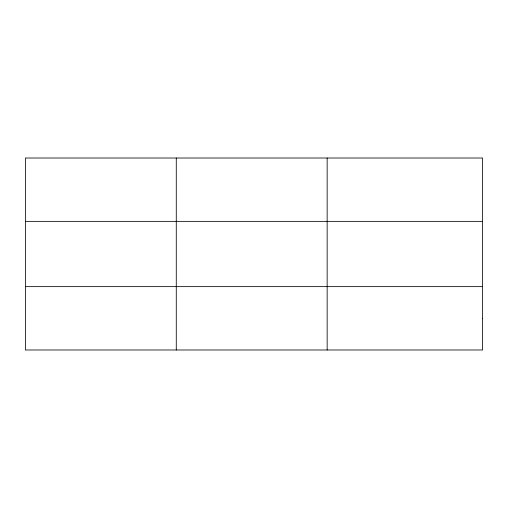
<?xml version="1.0" encoding="UTF-8"?>
<svg xmlns="http://www.w3.org/2000/svg" width="508" height="508" viewBox="0 0 508 508"><rect width="100%" height="100%" fill="white"/><g stroke="black" fill="none" stroke-linecap="round" stroke-linejoin="round"><path stroke-width="0.76" d="M176.276 349.987L176.276 158.013M327.152 349.987L327.152 158.013M25.4 221.361L482.6 221.361M25.4 286.639L482.6 286.639M482.6 318.313L482.6 349.987L25.4 349.987L25.4 158.013L482.6 158.013L482.6 318.313"/></g></svg>
